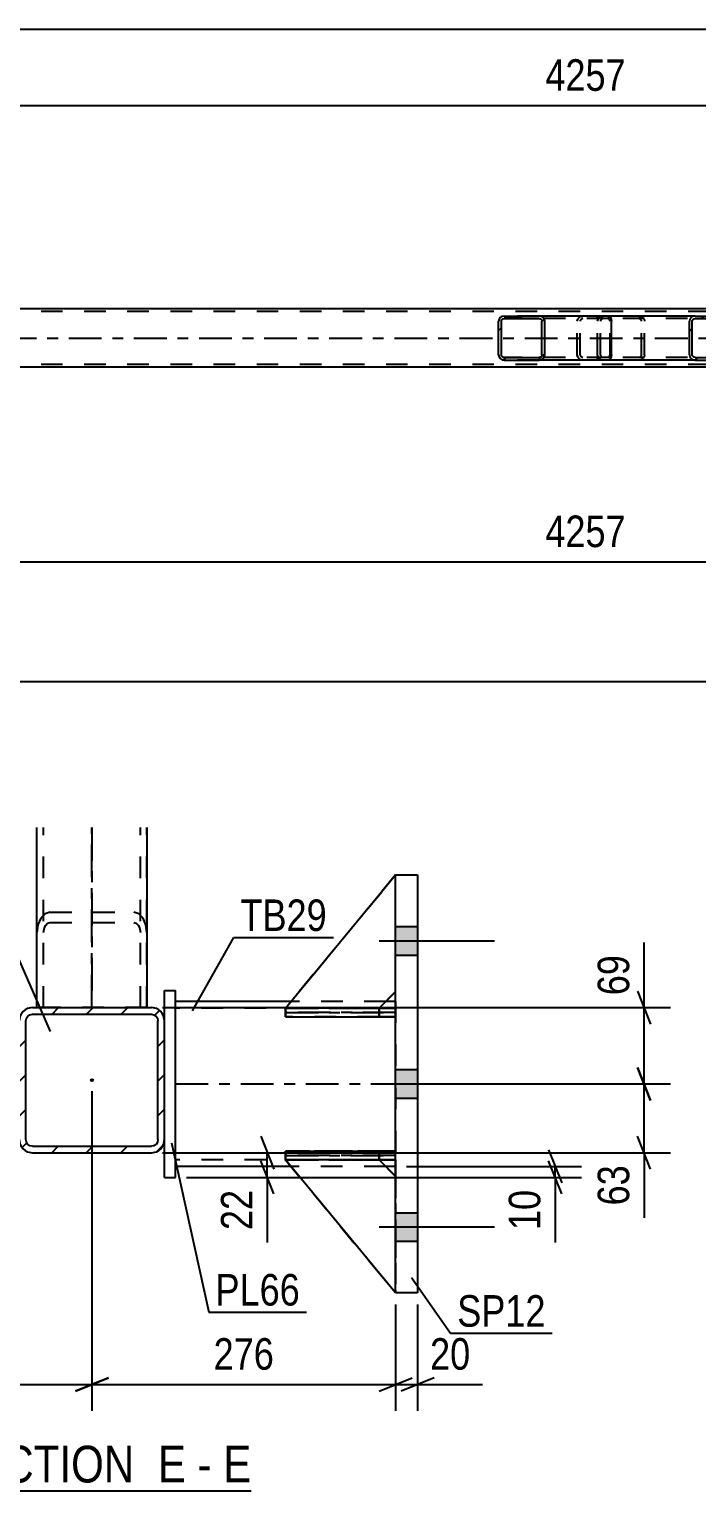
# Model space of a CAD drawing. Header units: millimetres. Extents: x 0 to 841, y 0 to 594.
# Drawn here: x 192 to 252.7, y 133.3 to 266.1 of the extents above; entities that cross this region are included whole.
import ezdxf

# ---------------------------------------------------------------- set-up
doc = ezdxf.new("R2010")
doc.units = ezdxf.units.MM
doc.linetypes.add('DXK_LINE_DOT2', pattern=[3.9198, 1.9599, -1.9599])
doc.linetypes.add('DXK_LINE_DOT3', pattern=[5.9187, 2.979, -0.9799, 0.9799, -0.9799])
doc.styles.add('Arial Narrow', font='ARIALN.TTF', dxfattribs={"height": 0.2})

# ---------------------------------------------------------------- blocks, each defined once
blk = doc.blocks.new('Unknown-247305129-19 - 7332')
at = {"color": 6, "linetype": 'Continuous'}
blk.add_line((184.53, 133.27), (212.17, 133.27), dxfattribs=at)
at = {"color": 0, "linetype": 'Continuous'}
for points in [[(202.63, 134.02), (202.63, 137.52), (184.53, 137.52), (184.53, 134.02)], [(206.24, 134.02), (206.24, 137.52), (203.68, 137.52), (203.68, 134.02)], [(208.57, 134.02), (208.57, 137.52), (207.29, 137.52), (207.29, 134.02)], [(212.17, 134.02), (212.17, 137.52), (209.62, 137.52), (209.62, 134.02)]]:
    blk.add_wipeout(points, dxfattribs=at)
at = {"color": 7, "linetype": 'Continuous', "style": 'Arial Narrow'}
for s, p in [('SECTION ', (184.53, 134.02)), ('E', (203.68, 134.02)), ('E', (209.62, 134.02)), ('-', (207.29, 134.02))]:
    blk.add_text(s, height=3.34, dxfattribs=at).set_placement(p)
blk = doc.blocks.new('Part-247305129-4688 - 4580')
at = {"linetype": 'Continuous'}
h = blk.add_hatch(dxfattribs=at)
h.set_pattern_fill('', scale=0.7, style=0, pattern_type=0)
h.set_pattern_definition([(45, (256.2155, 239.732), (-1.57154, 1.57154), [])])
h.paths.add_polyline_path([(256.25, 239.55), (256.22, 239.73), (256.1, 239.89), (255.94, 239.99), (255.74, 240.03), (252.51, 240.03), (252.31, 239.99), (252.15, 239.89), (252.04, 239.73), (252, 239.55), (252, 236.51), (252.04, 236.32), (252.15, 236.17), (252.31, 236.06), (252.51, 236.03), (255.74, 236.03), (255.94, 236.06), (256.1, 236.17), (256.22, 236.32), (256.25, 236.51)])
h.paths.add_polyline_path([(255.98, 236.42), (255.92, 236.34), (255.84, 236.29), (255.74, 236.27), (252.51, 236.27), (252.41, 236.29), (252.33, 236.34), (252.27, 236.42), (252.25, 236.51), (252.25, 239.55), (252.27, 239.64), (252.33, 239.72), (252.41, 239.77), (252.51, 239.79), (255.74, 239.79), (255.84, 239.77), (255.92, 239.72), (255.98, 239.64), (256, 239.55), (256, 236.51)])
at = {"color": 7, "linetype": 'DXK_LINE_DOT2'}
for p, q in [((243.65, 239.55), (243.69, 239.73)), ((243.65, 236.51), (243.65, 239.55)), ((243.92, 239.64), (243.9, 239.55)), ((243.9, 236.51), (243.9, 239.55)), ((243.98, 239.72), (243.92, 239.64)), ((243.96, 239.99), (244.16, 240.03)), ((244.06, 239.77), (243.98, 239.72)), ((244.16, 239.79), (244.06, 239.77)), ((244.64, 240.03), (244.16, 240.03)), ((255.74, 239.79), (244.16, 239.79)), ((247.39, 240.03), (247.59, 239.99)), ((247.49, 239.77), (247.39, 239.79)), ((247.57, 239.72), (247.49, 239.77)), ((247.63, 239.64), (247.57, 239.72)), ((247.65, 239.55), (247.63, 239.64)), ((247.65, 236.51), (247.65, 239.55)), ((247.87, 239.73), (247.91, 239.55)), ((247.91, 236.51), (247.91, 239.55)), ((255.74, 240.03), (252.51, 240.03)), ((243.69, 236.32), (243.65, 236.51)), ((243.9, 236.51), (243.92, 236.42)), ((247.63, 236.42), (247.65, 236.51)), ((247.91, 236.51), (247.87, 236.32)), ((243.92, 236.42), (243.98, 236.34)), ((244.16, 236.03), (243.96, 236.06)), ((243.98, 236.34), (244.06, 236.29)), ((244.06, 236.29), (244.16, 236.27)), ((255.74, 236.27), (244.16, 236.27)), ((244.64, 236.03), (244.16, 236.03)), ((247.39, 236.27), (247.49, 236.29)), ((247.59, 236.06), (247.39, 236.03)), ((247.49, 236.29), (247.57, 236.34)), ((247.57, 236.34), (247.63, 236.42)), ((255.74, 236.03), (252.51, 236.03))]:
    blk.add_line(p, q, dxfattribs=at)
at = {"color": 2, "linetype": 'Continuous'}
for p, q in [((252.51, 240.03), (244.64, 240.03)), ((252.04, 239.73), (252, 239.55)), ((252, 236.51), (252, 239.55)), ((252.25, 239.55), (252.27, 239.64)), ((252.25, 236.51), (252.25, 239.55)), ((252.27, 239.64), (252.33, 239.72)), ((252.51, 240.03), (252.31, 239.99)), ((252.33, 239.72), (252.41, 239.77)), ((252.41, 239.77), (252.51, 239.79)), ((252.51, 240.03), (255.74, 240.03)), ((252.51, 239.79), (255.74, 239.79)), ((255.94, 239.99), (255.74, 240.03)), ((255.74, 239.79), (255.84, 239.77)), ((255.84, 239.77), (255.92, 239.72)), ((255.92, 239.72), (255.98, 239.64)), ((255.98, 239.64), (256, 239.55)), ((256, 236.51), (256, 239.55)), ((256.25, 239.55), (256.22, 239.73)), ((256.25, 236.51), (256.25, 239.55)), ((252, 236.51), (252.04, 236.32)), ((252.27, 236.42), (252.25, 236.51)), ((256, 236.51), (255.98, 236.42)), ((256.22, 236.32), (256.25, 236.51)), ((252.51, 236.03), (244.64, 236.03)), ((252.33, 236.34), (252.27, 236.42)), ((252.31, 236.06), (252.51, 236.03)), ((252.41, 236.29), (252.33, 236.34)), ((252.51, 236.27), (252.41, 236.29)), ((252.51, 236.27), (255.74, 236.27)), ((252.51, 236.03), (255.74, 236.03)), ((255.84, 236.29), (255.74, 236.27)), ((255.74, 236.03), (255.94, 236.06)), ((255.92, 236.34), (255.84, 236.29)), ((255.98, 236.42), (255.92, 236.34))]:
    blk.add_line(p, q, dxfattribs=at)
at = {"color": 7, "linetype": 'DXK_LINE_DOT2'}
for centre, start, end in [((244.14, 239.53), 110.7583, 155.68), ((247.41, 239.53), 24.32, 69.2417), ((244.14, 236.53), 204.32, 249.2417), ((247.41, 236.53), 290.7583, 335.68)]:
    blk.add_arc(centre, 0.496, start, end, dxfattribs=at)
at = {"color": 2, "linetype": 'Continuous'}
for centre, start, end in [((252.49, 239.53), 110.7583, 155.68), ((255.76, 239.53), 24.32, 69.2417), ((252.49, 236.53), 204.32, 249.2417), ((255.76, 236.53), 290.7583, 335.68)]:
    blk.add_arc(centre, 0.496, start, end, dxfattribs=at)
blk = doc.blocks.new('Part-247305129-4687 - 4580')
at = {"linetype": 'Continuous'}
h = blk.add_hatch(dxfattribs=at)
h.set_pattern_fill('', scale=0.7, style=0, pattern_type=0)
h.set_pattern_definition([(45, (238.8048, 239.732), (-1.57154, 1.57154), [])])
h.paths.add_polyline_path([(238.84, 239.55), (238.8, 239.73), (238.7, 239.89), (238.53, 239.99), (238.34, 240.03), (235.16, 240.03), (234.96, 239.99), (234.8, 239.89), (234.69, 239.73), (234.65, 239.55), (234.65, 236.51), (234.69, 236.32), (234.8, 236.17), (234.96, 236.06), (235.16, 236.03), (238.34, 236.03), (238.53, 236.06), (238.7, 236.17), (238.8, 236.32), (238.84, 236.51)])
h.paths.add_polyline_path([(238.57, 236.42), (238.52, 236.34), (238.44, 236.29), (238.34, 236.27), (235.16, 236.27), (235.06, 236.29), (234.98, 236.34), (234.92, 236.42), (234.9, 236.51), (234.9, 239.55), (234.92, 239.64), (234.98, 239.72), (235.06, 239.77), (235.16, 239.79), (238.34, 239.79), (238.44, 239.77), (238.52, 239.72), (238.57, 239.64), (238.59, 239.55), (238.59, 236.51)])
at = {"color": 2, "linetype": 'Continuous'}
for p, q in [((234.69, 239.73), (234.65, 239.55)), ((234.65, 236.51), (234.65, 239.55)), ((234.9, 239.55), (234.92, 239.64)), ((234.9, 236.51), (234.9, 239.55)), ((234.92, 239.64), (234.98, 239.72)), ((235.16, 240.03), (234.96, 239.99)), ((234.98, 239.72), (235.06, 239.77)), ((235.06, 239.77), (235.16, 239.79)), ((235.16, 240.03), (238.34, 240.03)), ((235.16, 239.79), (238.34, 239.79)), ((244.64, 240.03), (238.34, 240.03)), ((238.53, 239.99), (238.34, 240.03)), ((238.34, 239.79), (238.44, 239.77)), ((238.44, 239.77), (238.52, 239.72)), ((238.52, 239.72), (238.57, 239.64)), ((238.57, 239.64), (238.59, 239.55)), ((238.59, 236.51), (238.59, 239.55)), ((238.84, 239.55), (238.8, 239.73)), ((238.84, 236.51), (238.84, 239.55)), ((244.64, 240.03), (244.74, 239.99)), ((244.74, 239.99), (244.83, 239.89)), ((244.83, 239.89), (244.89, 239.73)), ((244.89, 239.73), (244.91, 239.55)), ((244.91, 236.51), (244.91, 239.55)), ((234.65, 236.51), (234.69, 236.32)), ((234.92, 236.42), (234.9, 236.51)), ((238.59, 236.51), (238.57, 236.42)), ((238.8, 236.32), (238.84, 236.51)), ((244.91, 236.51), (244.89, 236.32)), ((234.98, 236.34), (234.92, 236.42)), ((234.96, 236.06), (235.16, 236.03)), ((235.06, 236.29), (234.98, 236.34)), ((235.16, 236.27), (235.06, 236.29)), ((235.16, 236.27), (238.34, 236.27)), ((235.16, 236.03), (238.34, 236.03)), ((238.44, 236.29), (238.34, 236.27)), ((238.34, 236.03), (238.53, 236.06)), ((244.64, 236.03), (238.34, 236.03)), ((238.52, 236.34), (238.44, 236.29)), ((238.57, 236.42), (238.52, 236.34)), ((244.74, 236.06), (244.64, 236.03)), ((244.83, 236.17), (244.74, 236.06)), ((244.89, 236.32), (244.83, 236.17))]:
    blk.add_line(p, q, dxfattribs=at)
at = {"color": 7, "linetype": 'DXK_LINE_DOT2'}
for p, q in [((238.34, 240.03), (235.16, 240.03)), ((244.64, 239.79), (235.16, 239.79)), ((241.8, 239.55), (241.84, 239.73)), ((241.8, 236.51), (241.8, 239.55)), ((242.07, 239.64), (242.05, 239.55)), ((242.05, 236.51), (242.05, 239.55)), ((242.13, 239.72), (242.07, 239.64)), ((242.11, 239.99), (242.31, 240.03)), ((242.21, 239.77), (242.13, 239.72)), ((242.31, 239.79), (242.21, 239.77)), ((243.65, 239.79), (243.65, 240.03)), ((244.69, 239.77), (244.64, 239.79)), ((244.74, 239.72), (244.69, 239.77)), ((244.77, 239.64), (244.74, 239.72)), ((244.78, 239.55), (244.77, 239.64)), ((244.78, 236.51), (244.78, 239.55)), ((241.84, 236.32), (241.8, 236.51)), ((242.05, 236.51), (242.07, 236.42)), ((244.77, 236.42), (244.78, 236.51)), ((244.64, 236.27), (235.16, 236.27)), ((238.34, 236.03), (235.16, 236.03)), ((242.07, 236.42), (242.13, 236.34)), ((242.31, 236.03), (242.11, 236.06)), ((242.13, 236.34), (242.21, 236.29)), ((242.21, 236.29), (242.31, 236.27)), ((243.65, 236.03), (243.65, 236.27)), ((244.64, 236.27), (244.69, 236.29)), ((244.69, 236.29), (244.74, 236.34)), ((244.74, 236.34), (244.77, 236.42))]:
    blk.add_line(p, q, dxfattribs=at)
at = {"color": 2, "linetype": 'Continuous'}
for centre, start, end in [((235.14, 239.53), 111.1941, 156.1506), ((238.35, 239.53), 23.8494, 68.8059), ((235.14, 236.52), 203.8494, 248.8059), ((238.35, 236.52), 291.1941, 336.1506)]:
    blk.add_arc(centre, 0.492, start, end, dxfattribs=at)
at = {"color": 7, "linetype": 'DXK_LINE_DOT2'}
for centre, start, end in [((242.29, 239.53), 111.1941, 156.1506), ((242.29, 236.52), 203.8494, 248.8059)]:
    blk.add_arc(centre, 0.492, start, end, dxfattribs=at)
blk = doc.blocks.new('Part-247305129-4738 - 4580')
at = {"color": 7, "linetype": 'DXK_LINE_DOT2'}
for p, q in [((728.12, 240.43), (65.38, 240.43)), ((728.12, 235.63), (65.38, 235.63))]:
    blk.add_line(p, q, dxfattribs=at)
at = {"color": 2, "linetype": 'Continuous'}
for p, q in [((326.89, 240.67), (162.62, 240.67)), ((326.89, 235.39), (162.62, 235.39))]:
    blk.add_line(p, q, dxfattribs=at)
at = {"color": 7, "linetype": 'DXK_LINE_DOT3'}
blk.add_line((65.38, 238.03), (727.78, 238.03), dxfattribs=at)
blk = doc.blocks.new('Part-247305129-7369 - 7332')
at = {"color": 2, "linetype": 'Continuous'}
for p, q in [((215.29, 164.14), (225.29, 164.14)), ((215.29, 164.14), (215.29, 163.34)), ((225.29, 164.14), (225.29, 164.14)), ((225.29, 163.34), (225.29, 164.14)), ((225.29, 163.34), (215.29, 163.34))]:
    blk.add_line(p, q, dxfattribs=at)
at = {"color": 7, "linetype": 'DXK_LINE_DOT2'}
for p, q in [((223.79, 164.14), (215.29, 164.14)), ((225.29, 164.14), (223.79, 164.14)), ((223.79, 164.14), (223.79, 163.34)), ((225.29, 164.14), (225.29, 164.14)), ((215.29, 163.34), (223.79, 163.34)), ((223.79, 163.34), (225.29, 163.34))]:
    blk.add_line(p, q, dxfattribs=at)
blk = doc.blocks.new('Part-247305129-7349 - 7332')
at = {"linetype": 'Continuous'}
h = blk.add_hatch(dxfattribs=at)
h.set_pattern_fill('', scale=0.7, style=0, pattern_type=0)
h.set_pattern_definition([(45, (203.5516, 164.0681), (-1.57154, 1.57154), [])])
h.paths.add_polyline_path([(203.09, 163.98), (203.55, 164.07), (203.94, 164.33), (204.2, 164.72), (204.29, 165.18), (204.29, 175.98), (204.2, 176.44), (203.94, 176.83), (203.55, 177.09), (203.09, 177.18), (192.29, 177.18), (191.83, 177.09), (191.44, 176.83), (191.18, 176.44), (191.09, 175.98), (191.09, 165.18), (191.18, 164.72), (191.44, 164.33), (191.83, 164.07), (192.29, 163.98)])
h.paths.add_polyline_path([(192.29, 164.58), (192.06, 164.62), (191.87, 164.75), (191.74, 164.95), (191.69, 165.18), (191.69, 175.98), (191.74, 176.21), (191.87, 176.4), (192.06, 176.53), (192.29, 176.58), (203.09, 176.58), (203.32, 176.53), (203.52, 176.4), (203.65, 176.21), (203.69, 175.98), (203.69, 165.18), (203.65, 164.95), (203.52, 164.75), (203.32, 164.62), (203.09, 164.58)])
blk.add_hatch(color=30, dxfattribs=at).paths.add_polyline_path([(197.69, 170.48, -1), (197.69, 170.68, -1)])
at = {"color": 2, "linetype": 'Continuous'}
for p, q in [((192.29, 177.18), (191.83, 177.09)), ((192.29, 177.18), (203.09, 177.18)), ((203.55, 177.09), (203.09, 177.18)), ((191.18, 176.44), (191.09, 175.98)), ((191.09, 165.18), (191.09, 175.98)), ((191.69, 175.98), (191.74, 176.21)), ((191.69, 165.18), (191.69, 175.98)), ((191.74, 176.21), (191.87, 176.4)), ((191.87, 176.4), (192.06, 176.53)), ((192.06, 176.53), (192.29, 176.58)), ((192.29, 176.58), (203.09, 176.58)), ((203.09, 176.58), (203.32, 176.53)), ((203.32, 176.53), (203.52, 176.4)), ((203.52, 176.4), (203.65, 176.21)), ((203.65, 176.21), (203.69, 175.98)), ((203.69, 165.18), (203.69, 175.98)), ((204.29, 175.98), (204.2, 176.44)), ((204.29, 165.18), (204.29, 175.98)), ((191.09, 165.18), (191.18, 164.72)), ((191.74, 164.95), (191.69, 165.18)), ((191.87, 164.75), (191.74, 164.95)), ((192.06, 164.62), (191.87, 164.75)), ((203.52, 164.75), (203.32, 164.62)), ((203.65, 164.95), (203.52, 164.75)), ((203.69, 165.18), (203.65, 164.95)), ((204.2, 164.72), (204.29, 165.18)), ((191.83, 164.07), (192.29, 163.98)), ((192.29, 164.58), (192.06, 164.62)), ((192.29, 164.58), (203.09, 164.58)), ((192.29, 163.98), (203.09, 163.98)), ((203.32, 164.62), (203.09, 164.58)), ((203.09, 163.98), (203.55, 164.07))]:
    blk.add_line(p, q, dxfattribs=at)
at = {"color": 7, "linetype": 'DXK_LINE_DOT3'}
blk.add_line((197.69, 170.58), (197.69, 170.58), dxfattribs=at)
at = {"color": 30, "linetype": 'DXK_LINE_DOT3'}
blk.add_line((197.69, 170.58), (197.69, 170.58), dxfattribs=at)
at = {"color": 30, "linetype": 'Continuous'}
blk.add_circle((197.69, 170.58), 0.1, dxfattribs=at)
at = {"color": 2, "linetype": 'Continuous'}
for centre, start, end in [((192.29, 175.98), 112.5, 157.5), ((203.09, 175.98), 22.5, 67.5), ((192.29, 165.18), 202.5, 247.5), ((203.09, 165.18), 292.5, 337.5)]:
    blk.add_arc(centre, 1.2, start, end, dxfattribs=at)
blk = doc.blocks.new('Part-247305129-7370 - 7332')
at = {"color": 2, "linetype": 'Continuous'}
for p, q in [((215.3, 177.14), (215.29, 177.14)), ((215.29, 177.14), (215.29, 176.34)), ((225.29, 177.14), (216.54, 177.14)), ((225.29, 177.14), (225.29, 177.14)), ((225.29, 177.14), (225.29, 176.34)), ((215.29, 176.34), (225.29, 176.34))]:
    blk.add_line(p, q, dxfattribs=at)
at = {"color": 7, "linetype": 'DXK_LINE_DOT2'}
for p, q in [((216.54, 177.14), (215.3, 177.14)), ((223.79, 177.14), (215.3, 177.14)), ((223.79, 177.14), (225.29, 177.14)), ((223.79, 177.14), (223.79, 176.34)), ((225.29, 177.14), (225.29, 177.14)), ((215.29, 176.34), (223.79, 176.34)), ((223.79, 176.34), (225.29, 176.34))]:
    blk.add_line(p, q, dxfattribs=at)
blk = doc.blocks.new('Part-247305129-7445 - 7332')
at = {"color": 2, "linetype": 'Continuous'}
for p, q in [((192.69, 177.18), (192.69, 193.53)), ((202.69, 193.53), (202.69, 177.18))]:
    blk.add_line(p, q, dxfattribs=at)
at = {"color": 7, "linetype": 'DXK_LINE_DOT2'}
for p, q in [((193.29, 177.18), (193.29, 193.53)), ((202.09, 177.18), (202.09, 193.53)), ((202.69, 177.18), (192.69, 177.18))]:
    blk.add_line(p, q, dxfattribs=at)
at = {"color": 7, "linetype": 'DXK_LINE_DOT3'}
blk.add_line((197.69, 177.18), (197.69, 193.53), dxfattribs=at)
blk = doc.blocks.new('Part-247305129-7394 - 7332')
at = {"color": 2, "linetype": 'Continuous'}
for p, q in [((225.29, 151.24), (225.29, 189.24)), ((225.29, 189.24), (227.29, 189.24)), ((227.29, 189.24), (227.29, 151.24)), ((227.29, 151.24), (225.29, 151.24))]:
    blk.add_line(p, q, dxfattribs=at)
blk = doc.blocks.new('Part-247305129-7397 - 7332')
at = {"color": 7, "linetype": 'DXK_LINE_DOT2'}
for p, q in [((215.29, 163.33), (223.79, 163.33)), ((225.29, 151.24), (215.29, 163.33)), ((215.29, 163.33), (215.29, 163.33)), ((223.79, 163.33), (215.29, 163.33)), ((215.29, 163.33), (225.29, 151.24)), ((223.79, 163.33), (225.29, 161.83)), ((223.79, 163.33), (223.79, 163.33)), ((225.29, 161.83), (223.79, 163.33)), ((225.29, 161.83), (225.29, 151.24))]:
    blk.add_line(p, q, dxfattribs=at)
at = {"color": 7, "linetype": 'DXK_LINE_DOT3'}
for p, q in [((215.29, 163.33), (225.29, 163.33)), ((225.29, 163.33), (225.29, 151.24))]:
    blk.add_line(p, q, dxfattribs=at)
blk = doc.blocks.new('Part-247305129-7400 - 7332')
at = {"color": 2, "linetype": 'Continuous'}
for p, q in [((215.29, 163.33), (215.29, 163.33)), ((223.79, 163.33), (215.29, 163.33)), ((225.29, 151.24), (215.29, 163.33)), ((223.79, 163.33), (223.79, 163.33)), ((223.79, 163.33), (225.29, 161.83))]:
    blk.add_line(p, q, dxfattribs=at)
at = {"color": 7, "linetype": 'DXK_LINE_DOT2'}
for p, q in [((215.29, 163.33), (223.79, 163.33)), ((225.29, 151.24), (215.29, 163.33)), ((223.79, 163.33), (225.29, 161.83)), ((225.29, 161.83), (225.29, 151.24))]:
    blk.add_line(p, q, dxfattribs=at)
at = {"color": 7, "linetype": 'DXK_LINE_DOT3'}
for p, q in [((215.29, 163.33), (225.29, 163.33)), ((225.29, 163.33), (225.29, 151.24))]:
    blk.add_line(p, q, dxfattribs=at)
blk = doc.blocks.new('Part-247305129-7403 - 7332')
at = {"color": 7, "linetype": 'DXK_LINE_DOT2'}
for p, q in [((225.29, 189.24), (215.29, 177.13)), ((215.29, 177.13), (225.29, 189.24)), ((225.29, 178.63), (225.29, 189.24)), ((223.79, 177.13), (225.29, 178.63)), ((223.79, 177.13), (225.29, 178.63)), ((215.29, 177.13), (223.79, 177.13)), ((215.29, 177.13), (215.29, 177.13)), ((223.79, 177.13), (215.29, 177.13)), ((223.79, 177.13), (223.79, 177.13))]:
    blk.add_line(p, q, dxfattribs=at)
at = {"color": 7, "linetype": 'DXK_LINE_DOT3'}
for p, q in [((225.29, 177.13), (225.29, 189.24)), ((215.29, 177.13), (225.29, 177.13))]:
    blk.add_line(p, q, dxfattribs=at)
blk = doc.blocks.new('Part-247305129-7406 - 7332')
at = {"color": 2, "linetype": 'Continuous'}
for p, q in [((215.29, 177.13), (225.29, 189.24)), ((225.29, 189.24), (225.29, 189.24)), ((223.8, 177.14), (225.29, 178.63)), ((216.54, 177.13), (215.29, 177.13)), ((215.29, 177.13), (215.29, 177.13))]:
    blk.add_line(p, q, dxfattribs=at)
at = {"color": 7, "linetype": 'DXK_LINE_DOT2'}
for p, q in [((225.29, 189.24), (215.29, 177.13)), ((225.29, 189.24), (225.29, 189.24)), ((225.29, 178.63), (225.29, 189.24)), ((223.79, 177.13), (225.29, 178.63)), ((223.79, 177.13), (215.29, 177.13)), ((223.79, 177.13), (216.54, 177.13)), ((223.79, 177.13), (223.8, 177.14)), ((223.79, 177.13), (223.79, 177.13))]:
    blk.add_line(p, q, dxfattribs=at)
at = {"color": 7, "linetype": 'DXK_LINE_DOT3'}
for p, q in [((225.29, 177.13), (225.29, 189.24)), ((215.29, 177.13), (225.29, 177.13))]:
    blk.add_line(p, q, dxfattribs=at)
blk = doc.blocks.new('Part-247305129-7407 - 7332')
at = {"color": 7, "linetype": 'DXK_LINE_DOT2'}
for p, q in [((215.29, 163.34), (215.29, 164.14)), ((215.29, 164.14), (223.79, 164.14)), ((225.29, 164.14), (215.29, 164.14)), ((223.79, 163.34), (223.79, 164.14)), ((223.79, 164.14), (225.29, 164.14)), ((225.29, 163.34), (225.29, 164.14)), ((225.29, 163.34), (225.29, 164.14)), ((225.29, 164.14), (225.29, 164.14)), ((223.79, 163.34), (215.29, 163.34)), ((215.29, 163.34), (225.29, 163.34)), ((225.29, 163.34), (223.79, 163.34)), ((225.29, 163.34), (225.29, 163.34))]:
    blk.add_line(p, q, dxfattribs=at)
at = {"color": 7, "linetype": 'DXK_LINE_DOT3'}
for p, q in [((225.29, 163.74), (215.29, 163.74)), ((215.29, 163.74), (225.29, 163.74))]:
    blk.add_line(p, q, dxfattribs=at)
blk = doc.blocks.new('Part-247305129-7408 - 7332')
at = {"color": 7, "linetype": 'DXK_LINE_DOT2'}
for p, q in [((215.29, 176.34), (215.29, 177.14)), ((215.29, 177.14), (223.79, 177.14)), ((225.29, 177.14), (215.29, 177.14)), ((223.79, 176.34), (223.79, 177.14)), ((223.79, 177.14), (225.29, 177.14)), ((225.29, 176.34), (225.29, 177.14)), ((225.29, 176.34), (225.29, 177.14)), ((225.29, 177.14), (225.29, 177.14)), ((223.79, 176.34), (215.29, 176.34)), ((215.29, 176.34), (225.29, 176.34)), ((225.29, 176.34), (223.79, 176.34)), ((225.29, 176.34), (225.29, 176.34))]:
    blk.add_line(p, q, dxfattribs=at)
at = {"color": 7, "linetype": 'DXK_LINE_DOT3'}
for p, q in [((225.29, 176.74), (215.29, 176.74)), ((215.29, 176.74), (225.29, 176.74))]:
    blk.add_line(p, q, dxfattribs=at)
blk = doc.blocks.new('Bolt-247305129-7476 - 7332')
at = {"linetype": 'Continuous'}
for points in [[(227.29, 181.94), (227.29, 184.54), (225.29, 184.54), (225.29, 181.94)], [(227.29, 181.94), (227.29, 184.54), (225.29, 184.54), (225.29, 181.94)], [(227.29, 181.94), (227.29, 184.54), (225.29, 184.54), (225.29, 181.94)], [(227.29, 168.94), (227.29, 171.54), (225.29, 171.54), (225.29, 168.94)], [(227.29, 168.94), (227.29, 171.54), (225.29, 171.54), (225.29, 168.94)], [(227.29, 155.94), (227.29, 158.54), (225.29, 158.54), (225.29, 155.94)], [(227.29, 155.94), (227.29, 158.54), (225.29, 158.54), (225.29, 155.94)], [(227.29, 155.94), (227.29, 158.54), (225.29, 158.54), (225.29, 155.94)]]:
    blk.add_hatch(color=1, dxfattribs=at).paths.add_polyline_path(points)
at = {"color": 1, "linetype": 'Continuous'}
for p, q in [((225.29, 184.54), (227.29, 184.54)), ((225.29, 184.54), (227.29, 184.54)), ((225.29, 184.54), (227.29, 184.54)), ((223.79, 183.24), (234.29, 183.24)), ((223.79, 183.24), (234.29, 183.24)), ((223.79, 183.24), (234.29, 183.24)), ((225.29, 181.94), (227.29, 181.94)), ((225.29, 181.94), (227.29, 181.94)), ((225.29, 181.94), (227.29, 181.94)), ((225.29, 171.54), (227.29, 171.54)), ((225.29, 171.54), (227.29, 171.54)), ((223.79, 170.24), (234.29, 170.24)), ((223.79, 170.24), (234.29, 170.24)), ((225.29, 168.94), (227.29, 168.94)), ((225.29, 168.94), (227.29, 168.94)), ((225.29, 158.54), (227.29, 158.54)), ((225.29, 158.54), (227.29, 158.54)), ((225.29, 158.54), (227.29, 158.54)), ((223.79, 157.24), (234.29, 157.24)), ((223.79, 157.24), (234.29, 157.24)), ((223.79, 157.24), (234.29, 157.24)), ((225.29, 155.94), (227.29, 155.94)), ((225.29, 155.94), (227.29, 155.94)), ((225.29, 155.94), (227.29, 155.94))]:
    blk.add_line(p, q, dxfattribs=at)
blk = doc.blocks.new('Part-247305129-7415 - 7332')
at = {"color": 2, "linetype": 'Continuous'}
for p, q in [((215.8, 177.74), (205.29, 177.74)), ((225.29, 177.74), (224.4, 177.74)), ((215.78, 162.74), (205.29, 162.74)), ((225.29, 162.74), (224.38, 162.74))]:
    blk.add_line(p, q, dxfattribs=at)
at = {"color": 7, "linetype": 'DXK_LINE_DOT2'}
for p, q in [((205.29, 162.74), (205.29, 177.74)), ((225.29, 177.14), (205.29, 177.14)), ((224.4, 177.74), (215.8, 177.74)), ((225.29, 177.74), (225.29, 162.74)), ((225.29, 163.34), (205.29, 163.34)), ((224.38, 162.74), (215.78, 162.74))]:
    blk.add_line(p, q, dxfattribs=at)
at = {"color": 7, "linetype": 'DXK_LINE_DOT3'}
blk.add_line((205.29, 170.24), (225.29, 170.24), dxfattribs=at)
blk = doc.blocks.new('Part-247305129-7431 - 7332')
at = {"color": 7, "linetype": 'DXK_LINE_DOT2'}
for p, q in [((192.69, 177.18), (192.69, 193.53)), ((193.29, 177.18), (193.29, 193.53)), ((202.09, 177.18), (202.09, 193.53)), ((202.69, 177.18), (202.69, 193.53)), ((192.78, 184.7), (192.69, 183.99)), ((193.04, 185.31), (192.78, 184.7)), ((193.43, 185.71), (193.04, 185.31)), ((193.34, 184.35), (193.47, 184.65)), ((193.89, 185.85), (193.43, 185.71)), ((193.47, 184.65), (193.66, 184.85)), ((193.66, 184.85), (193.89, 184.92)), ((193.89, 185.85), (201.49, 185.85)), ((193.89, 184.92), (201.49, 184.92)), ((201.95, 185.71), (201.49, 185.85)), ((201.49, 184.92), (201.72, 184.85)), ((201.72, 184.85), (201.92, 184.65)), ((201.92, 184.65), (202.05, 184.35)), ((202.34, 185.31), (201.95, 185.71)), ((202.6, 184.7), (202.34, 185.31)), ((202.69, 183.99), (202.6, 184.7)), ((193.29, 183.99), (193.34, 184.35)), ((202.05, 184.35), (202.09, 183.99)), ((192.69, 177.18), (202.69, 177.18))]:
    blk.add_line(p, q, dxfattribs=at)
at = {"color": 7, "linetype": 'DXK_LINE_DOT3'}
blk.add_line((197.69, 193.53), (197.69, 178.1), dxfattribs=at)
blk = doc.blocks.new('Part-247305129-7420 - 7332')
at = {"color": 2, "linetype": 'Continuous'}
for p, q in [((204.29, 178.74), (205.29, 178.74)), ((204.29, 175.98), (204.29, 178.74)), ((205.29, 161.74), (205.29, 178.74)), ((204.29, 161.74), (204.29, 165.18)), ((204.29, 161.74), (205.29, 161.74))]:
    blk.add_line(p, q, dxfattribs=at)
at = {"color": 7, "linetype": 'DXK_LINE_DOT2'}
for p, q in [((204.29, 178.74), (205.29, 178.74)), ((204.29, 165.18), (204.29, 175.98)), ((204.29, 161.74), (205.29, 161.74))]:
    blk.add_line(p, q, dxfattribs=at)
at = {"color": 7, "linetype": 'DXK_LINE_DOT3'}
blk.add_line((204.79, 170.24), (204.79, 170.24), dxfattribs=at)
blk = doc.blocks.new('StraightDimension-247305129-4885 - 4580')
at = {"color": 7, "linetype": 'Continuous'}
blk.add_line((56.12, 206.82), (729.42, 206.82), dxfattribs=at)
blk = doc.blocks.new('StraightDimension-247305129-4895 - 4580')
at = {"color": 7, "linetype": 'Continuous'}
blk.add_line((56.12, 266.09), (728.79, 266.09), dxfattribs=at)
blk = doc.blocks.new('StraightDimension-247305129-19681 - 4580')
at = {"color": 7, "linetype": 'Continuous'}
blk.add_line((157.42, 217.68), (327.69, 217.68), dxfattribs=at)
at = {"color": 0}
blk.add_wipeout([(246.81, 218.43), (246.81, 222.63), (238.3, 222.63), (238.3, 218.43)], dxfattribs=at)
at = {"color": 3, "style": 'Arial Narrow'}
blk.add_text('4257', height=2.863, dxfattribs=at).set_placement((238.9, 219.03))
blk = doc.blocks.new('StraightDimension-247305129-19706 - 4580')
at = {"color": 7, "linetype": 'Continuous'}
blk.add_line((157.42, 259.15), (327.69, 259.15), dxfattribs=at)
at = {"color": 0}
blk.add_wipeout([(246.81, 259.9), (246.81, 264.1), (238.3, 264.1), (238.3, 259.9)], dxfattribs=at)
at = {"color": 3, "style": 'Arial Narrow'}
blk.add_text('4257', height=2.863, dxfattribs=at).set_placement((238.9, 260.5))
blk = doc.blocks.new('StraightDimension-247305129-37287 - 7332')
at = {"color": 7, "linetype": 'Continuous'}
for p, q in [((247.27, 171.74), (248.47, 168.74)), ((234.02, 170.24), (250.27, 170.24)), ((247.87, 163.98), (247.87, 170.24)), ((248.47, 162.48), (247.27, 165.48)), ((204.09, 163.98), (250.27, 163.98)), ((247.87, 163.98), (247.87, 158.07)), ((247.87, 163.98), (247.87, 158.07))]:
    blk.add_line(p, q, dxfattribs=at)
at = {"color": 0}
blk.add_wipeout([(247.12, 163.45), (242.92, 163.45), (242.92, 158.6), (247.12, 158.6)], dxfattribs=at)
at = {"color": 3, "style": 'Arial Narrow'}
blk.add_text('63', height=2.863, rotation=90.0002, dxfattribs=at).set_placement((246.52, 159.2))
blk = doc.blocks.new('StraightDimension-247305129-39307 - 7332')
at = {"color": 7, "linetype": 'Continuous'}
for p, q in [((197.69, 169.58), (197.69, 140.52)), ((225.29, 150.18), (225.29, 140.52)), ((199.19, 143.52), (196.19, 142.32)), ((223.79, 142.32), (226.79, 143.52)), ((197.69, 142.92), (225.29, 142.92))]:
    blk.add_line(p, q, dxfattribs=at)
at = {"color": 0}
blk.add_wipeout([(214.83, 143.67), (214.83, 147.87), (208.15, 147.87), (208.15, 143.67)], dxfattribs=at)
at = {"color": 3, "style": 'Arial Narrow'}
blk.add_text('276', height=2.863, dxfattribs=at).set_placement((208.75, 144.27))
blk = doc.blocks.new('StraightDimension-247305129-37286 - 7332')
at = {"color": 7, "linetype": 'Continuous'}
for p, q in [((247.87, 177.18), (247.87, 183.08)), ((247.87, 177.18), (247.87, 183.08)), ((247.27, 178.68), (248.47, 175.68)), ((204.09, 177.18), (250.27, 177.18)), ((247.87, 170.24), (247.87, 177.18)), ((248.47, 168.74), (247.27, 171.74)), ((234.02, 170.24), (250.27, 170.24))]:
    blk.add_line(p, q, dxfattribs=at)
at = {"color": 0}
blk.add_wipeout([(247.12, 182.56), (242.92, 182.56), (242.92, 177.7), (247.12, 177.7)], dxfattribs=at)
at = {"color": 3, "style": 'Arial Narrow'}
blk.add_text('69', height=2.863, rotation=90.0002, dxfattribs=at).set_placement((246.52, 178.3))
blk = doc.blocks.new('StraightDimension-247305129-37432 - 7332')
at = {"color": 7, "linetype": 'Continuous'}
for p, q in [((239.19, 164.24), (240.39, 161.24)), ((226.29, 162.74), (242.19, 162.74)), ((240.39, 160.24), (239.19, 163.24)), ((239.79, 161.74), (239.79, 162.74)), ((206.29, 161.74), (242.19, 161.74)), ((239.79, 161.74), (239.79, 155.83)), ((239.79, 161.74), (239.79, 155.83))]:
    blk.add_line(p, q, dxfattribs=at)
at = {"color": 0}
blk.add_wipeout([(239.04, 161.21), (234.84, 161.21), (234.84, 156.36), (239.04, 156.36)], dxfattribs=at)
at = {"color": 3, "style": 'Arial Narrow'}
blk.add_text('10', height=2.863, rotation=90.0002, dxfattribs=at).set_placement((238.44, 156.96))
blk = doc.blocks.new('StraightDimension-247305129-37454 - 7332')
at = {"color": 7, "linetype": 'Continuous'}
for p, q in [((213.03, 165.48), (214.23, 162.48)), ((204.09, 163.98), (216.03, 163.98)), ((213.63, 161.74), (213.63, 163.98)), ((214.23, 160.24), (213.03, 163.24)), ((206.29, 161.74), (216.03, 161.74)), ((213.63, 161.74), (213.63, 155.83)), ((213.63, 161.74), (213.63, 155.83))]:
    blk.add_line(p, q, dxfattribs=at)
at = {"color": 0}
blk.add_wipeout([(212.88, 161.21), (208.68, 161.21), (208.68, 156.36), (212.88, 156.36)], dxfattribs=at)
at = {"color": 3, "style": 'Arial Narrow'}
blk.add_text('22', height=2.863, rotation=90.0002, dxfattribs=at).set_placement((212.28, 156.96))
blk = doc.blocks.new('StraightDimension-247305129-39306 - 7332')
at = {"color": 7, "linetype": 'Continuous'}
for p, q in [((225.29, 150.18), (225.29, 140.52)), ((227.29, 150.18), (227.29, 140.52)), ((223.79, 142.32), (226.79, 143.52)), ((228.79, 143.52), (225.79, 142.32)), ((225.29, 142.92), (227.29, 142.92)), ((227.29, 142.92), (233.2, 142.92)), ((227.29, 142.92), (233.2, 142.92))]:
    blk.add_line(p, q, dxfattribs=at)
at = {"color": 0}
blk.add_wipeout([(232.67, 143.67), (232.67, 147.87), (227.82, 147.87), (227.82, 143.67)], dxfattribs=at)
at = {"color": 3, "style": 'Arial Narrow'}
blk.add_text('20', height=2.863, dxfattribs=at).set_placement((228.42, 144.27))
blk = doc.blocks.new('StraightDimension-247305129-39308 - 7332')
at = {"color": 7, "linetype": 'Continuous'}
for p, q in [((197.69, 169.58), (197.69, 140.52)), ((170.09, 150.24), (170.09, 140.52)), ((171.59, 143.52), (168.59, 142.32)), ((196.19, 142.32), (199.19, 143.52)), ((170.09, 142.92), (197.69, 142.92))]:
    blk.add_line(p, q, dxfattribs=at)
at = {"color": 0}
blk.add_wipeout([(187.23, 143.67), (187.23, 147.87), (180.55, 147.87), (180.55, 143.67)], dxfattribs=at)
at = {"color": 3, "style": 'Arial Narrow'}
blk.add_text('276', height=2.863, dxfattribs=at).set_placement((181.15, 144.27))
blk = doc.blocks.new('Mark-247305129-7345 - 7332')
at = {"color": 0}
blk.add_wipeout([(187.05, 189.96), (187.05, 192.96), (177, 192.96), (177, 189.96)], dxfattribs=at)
blk.add_wipeout([(187.05, 189.96), (187.05, 192.96), (177, 192.96), (177, 189.96)], dxfattribs=at)
at = {"color": 30, "linetype": 'Continuous'}
for p in [(176.4, 189.36), (193.92, 175.02)]:
    blk.add_line(p, (187.65, 189.36), dxfattribs=at)
at = {"color": 3, "style": 'Arial Narrow'}
blk.add_text('BC123', height=2.863, dxfattribs=at).set_placement((177, 189.96))
blk = doc.blocks.new('Mark-247305129-7390 - 7332')
at = {"color": 0}
blk.add_wipeout([(238.93, 148.18), (238.93, 151.18), (230.89, 151.18), (230.89, 148.18)], dxfattribs=at)
blk.add_wipeout([(238.93, 148.18), (238.93, 151.18), (230.89, 151.18), (230.89, 148.18)], dxfattribs=at)
at = {"color": 30, "linetype": 'Continuous'}
for p, q in [((226.74, 152.64), (230.29, 147.58)), ((230.29, 147.58), (239.53, 147.58))]:
    blk.add_line(p, q, dxfattribs=at)
at = {"color": 3, "style": 'Arial Narrow'}
blk.add_text('SP12', height=2.863, dxfattribs=at).set_placement((230.89, 148.18))
blk = doc.blocks.new('Mark-247305129-7411 - 7332')
at = {"color": 0}
blk.add_wipeout([(219.04, 184.14), (219.04, 187.14), (211.19, 187.14), (211.19, 184.14)], dxfattribs=at)
blk.add_wipeout([(219.04, 184.14), (219.04, 187.14), (211.19, 187.14), (211.19, 184.14)], dxfattribs=at)
at = {"color": 30, "linetype": 'Continuous'}
for p, q in [((206.83, 176.89), (210.59, 183.54)), ((210.59, 183.54), (219.64, 183.54))]:
    blk.add_line(p, q, dxfattribs=at)
at = {"color": 3, "style": 'Arial Narrow'}
blk.add_text('TB29', height=2.863, dxfattribs=at).set_placement((211.19, 184.14))
blk = doc.blocks.new('Mark-247305129-7416 - 7332')
at = {"color": 0}
blk.add_wipeout([(216.6, 150.1), (216.6, 153.1), (208.92, 153.1), (208.92, 150.1)], dxfattribs=at)
blk.add_wipeout([(216.6, 150.1), (216.6, 153.1), (208.92, 153.1), (208.92, 150.1)], dxfattribs=at)
at = {"color": 30, "linetype": 'Continuous'}
for p, q in [((204.91, 164.9), (208.32, 149.5)), ((208.32, 149.5), (217.2, 149.5))]:
    blk.add_line(p, q, dxfattribs=at)
at = {"color": 3, "style": 'Arial Narrow'}
blk.add_text('PL66', height=2.863, dxfattribs=at).set_placement((208.92, 150.1))

msp = doc.modelspace()

# ---------------------------------------------------------------- block references
for name in ['StraightDimension-247305129-4895 - 4580', 'Part-247305129-4738 - 4580', 'Part-247305129-4687 - 4580', 'Part-247305129-4688 - 4580', 'StraightDimension-247305129-4885 - 4580', 'Part-247305129-7445 - 7332', 'Part-247305129-7431 - 7332', 'Part-247305129-7403 - 7332', 'Part-247305129-7406 - 7332', 'Part-247305129-7394 - 7332', 'Bolt-247305129-7476 - 7332', 'Part-247305129-7420 - 7332', 'Part-247305129-7349 - 7332', 'Part-247305129-7415 - 7332', 'Part-247305129-7370 - 7332', 'Part-247305129-7408 - 7332', 'Part-247305129-7369 - 7332', 'Part-247305129-7407 - 7332', 'Part-247305129-7397 - 7332', 'Part-247305129-7400 - 7332', 'Unknown-247305129-19 - 7332']:
    msp.add_blockref(name, (0, 0))

# ---------------------------------------------------------------- next in the draw order: block references
for name in ['StraightDimension-247305129-19706 - 4580', 'StraightDimension-247305129-19681 - 4580', 'Mark-247305129-7345 - 7332', 'StraightDimension-247305129-37287 - 7332']:
    msp.add_blockref(name, (0, 0))

# ---------------------------------------------------------------- next in the draw order: block references
msp.add_blockref('StraightDimension-247305129-39307 - 7332', (0, 0))

# ---------------------------------------------------------------- next in the draw order: block references
for name in ['StraightDimension-247305129-37286 - 7332', 'StraightDimension-247305129-39308 - 7332', 'StraightDimension-247305129-37432 - 7332', 'StraightDimension-247305129-39306 - 7332']:
    msp.add_blockref(name, (0, 0))

# ---------------------------------------------------------------- next in the draw order: block references
for name in ['Mark-247305129-7411 - 7332', 'StraightDimension-247305129-37454 - 7332', 'Mark-247305129-7390 - 7332']:
    msp.add_blockref(name, (0, 0))

# ---------------------------------------------------------------- next in the draw order: block references
msp.add_blockref('Mark-247305129-7416 - 7332', (0, 0))

doc.saveas('drawing.dxf')
